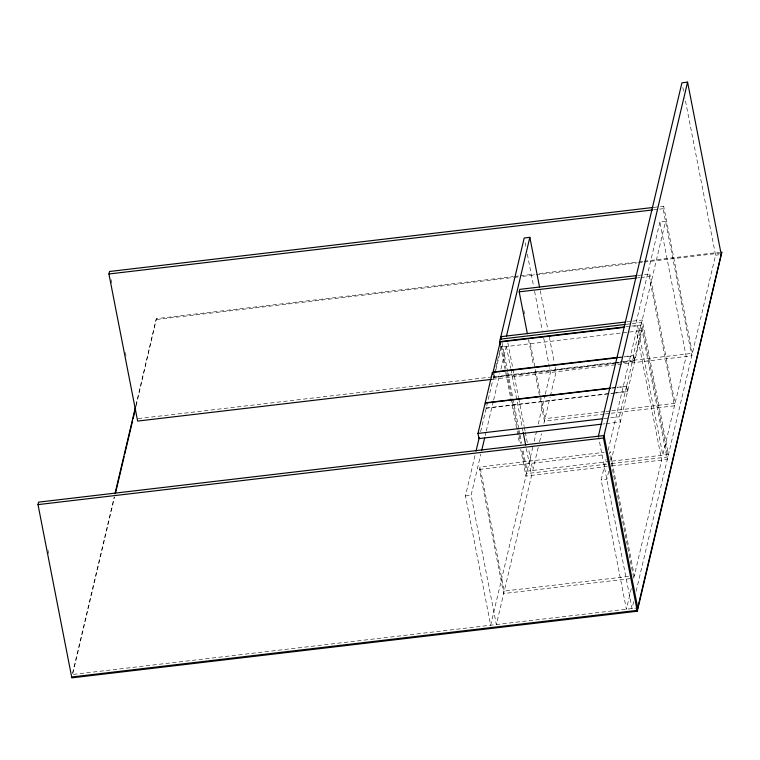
<?xml version="1.0" encoding="UTF-8"?>
<svg xmlns="http://www.w3.org/2000/svg" width="760" height="760" viewBox="0 0 760 760"><rect width="100%" height="100%" fill="white"/><g stroke="black" fill="none" stroke-linecap="round" stroke-linejoin="round"><path stroke-width="0.57" stroke-dasharray="3.8 2.85" d="M72.475 673.54L114.152 497.239M135.945 405.061L156.37 318.649L513.313 276.602M72.912 673.246L114.589 496.954M136.107 405.925L156.37 318.649M532.808 447.032L490.684 625.214L465.443 495.938L475.209 454.641M480.633 431.699L500.156 349.106M614.213 363.052L494.123 377.197L495.492 371.421M495.767 370.262L501.229 347.149L641.336 330.647L640.328 325.479L632.082 326.448M526.366 448.637L531.591 475.427L496.346 624.549L471.095 495.273L480.861 453.976M485.203 435.623L486.01 432.183M486.286 431.034L493.335 401.213M493.601 400.064L499.842 373.683M500.925 369.094L506.35 346.151L500.697 346.816M630.211 578.635L503.671 593.541L479.436 469.433L480.026 466.953L604.219 452.323M534.166 441.294L536.607 430.967M538.232 424.08L545.015 395.399M545.29 394.25L550.439 372.447L549.537 367.812M538.194 447.516L532.769 470.459L528.466 448.438M539.553 441.778L541.452 433.741M543.894 423.415L550.126 397.024M550.401 395.874L556.092 371.783L555.189 367.147M659.899 222.015L636.567 320.691L662.825 455.145L686.156 356.459L659.899 222.015L665.551 221.34L641.05 324.985L667.308 459.439L611.942 465.956M492.546 379.269L691.809 355.794L663.081 208.706L663.67 206.226L653.058 207.47M631.284 588.582L626.401 609.235L601.15 479.949L606.033 459.306M608.209 450.129L636.405 330.828L642.058 330.163L610.878 462.08M611.22 413.25L674.49 405.802L649.239 276.526L649.828 274.047L638.115 275.424M609.491 454.119L610.081 451.63L634.315 575.738M623.637 361.94L634.23 360.696L633.222 355.528L640.328 325.479M606.223 423.615L620.359 421.952L619.352 416.784L626.525 386.46L617.101 387.572M613.462 393.024L627.598 391.352L626.582 386.184L633.755 355.86L624.331 356.972M634.23 360.696L641.336 330.647M608.712 471.257L606.812 479.284L601.15 479.949M633.716 578.255L661.656 460.104L636.405 330.828M633.688 601.635L632.054 608.561L598.623 437.361M636.12 591.356L715.587 255.179L684.883 97.954M653.647 209.817L658.369 209.256M659.547 209.123L663.081 208.706M514.491 276.459L519.203 275.899M520.381 275.766L534.517 274.103M539.23 273.543L638.191 261.887M639.369 261.744L642.903 261.335M644.081 261.193L719.473 252.31M156.541 319.513L513.484 277.457M514.663 277.324L518.197 276.906M522.908 276.345L637.184 262.884M638.362 262.751L643.074 262.19M644.252 262.058L719.644 253.175M715.587 255.179L718.979 254.78M637.526 277.903L639.872 277.628M641.041 277.485L649.239 276.526M626.914 321.831L631.626 321.28M632.804 321.138L642.228 320.026L668.477 454.48L610.755 461.272M626.325 324.311L631.038 323.76M632.216 323.617L641.639 322.506L667.888 456.959L611.344 463.619M625.736 326.791L630.448 326.24M631.626 326.097L641.05 324.985M617.918 357.323L633.222 355.528M618.44 357.666L623.153 357.115M138.244 418.589L692.398 353.315L663.67 206.226M615.391 362.909L618.925 362.501M615.913 363.251L493.401 377.691L492.793 374.585M617.091 363.118L621.803 362.558M622.981 362.425L634.761 361.038L633.755 355.86M611.268 387.99L615.98 387.429M617.158 387.296L626.582 386.184M612.389 388.123L615.923 387.704M486.229 408.006L612.284 393.158M614.574 393.158L486.162 408.281L485.355 404.149M615.752 393.015L627.532 391.628L626.525 386.46M604.77 411.597L545.015 418.637L529.777 340.613M605.948 411.464L610.631 410.913M611.8 410.77L675.079 403.322L649.828 274.047M604.19 414.086L544.436 421.125L534.422 369.873M605.359 413.943L610.042 413.392M604.038 418.589L619.352 416.784M602.689 424.033L605.045 423.757M479.436 469.433L604.808 454.67M609.577 461.415L527.117 471.133L522.813 449.112M606.632 464.17L526.528 473.613L521.778 449.274M607.231 466.516L525.939 476.092L520.714 449.302M465.443 495.938L471.095 495.273M628.453 576.431L504.26 591.061L480.026 466.953M73.425 674.376L637.707 607.895M682.841 87.466L683.981 93.29M609.947 456.437L633.507 577.058M540.255 290.652L547.95 330.058M549.309 337.012L554.287 362.51M525.093 242.63L526.224 248.434M527.355 254.23L533.463 285.522M534.593 291.317L542.288 330.724M543.647 337.677L549.309 366.652M523.868 310.327L524.552 313.823M528.514 339.596L533.52 365.218M507.87 342.969L512.848 368.467M513.076 369.626L518.51 397.442M518.738 398.601L524.172 426.417M524.39 427.576L525.075 431.053M525.303 432.212L527.336 442.643M506.35 346.151L510.672 368.277M510.9 369.445L522.956 431.167M501.989 342.475L507.651 371.45M507.88 372.609L518.966 429.4M519.194 430.559L519.869 434.036M520.096 435.195L521.683 443.308M501.628 346.113L505.932 368.134M506.834 372.77L512.269 400.587M512.496 401.745L517.931 429.571M518.149 430.73L518.833 434.207M519.061 435.366L520.638 443.479M500.593 346.275L519.602 443.64M493.316 373.065L494.123 377.197M111.102 279.613L111.777 283.091M125.352 352.573L126.027 356.05M47.908 549.898L48.592 553.385"/><path stroke-width="1.14" d="M71.659 676.989L637.127 610.375L721.829 252.035L637.288 611.239L71.829 677.853L38 504.621L38.589 502.142L604.048 435.527L637.707 607.895M491.368 379.401L137.655 421.078L108.927 273.99L109.516 271.5L653.058 207.47M114.969 493.791L135.669 406.22M115.406 493.497L124.127 456.627M124.668 454.318L132.563 420.907M133.114 418.599L135.565 408.234M601.511 424.175L478.999 438.605L477.983 433.438L485.155 403.113L610.033 388.408M617.262 357.808L492.385 372.514L485.222 402.838L610.09 388.123M500.365 345.116L499.69 341.639L524.191 237.994L529.843 237.329L539.572 287.175M476.016 451.202L479.275 437.437M506.511 336.015L529.843 237.329M481.678 450.537L484.661 437.921M527.373 333.773L519.184 291.849L519.774 289.36L636.947 275.557M598.395 436.192L681.929 82.811L687.582 82.146L721.25 254.514M637.288 611.239L603.459 438.007L687.582 82.146M108.927 273.99L652.469 209.959M519.184 291.849L636.357 278.046M625.736 321.974L500.859 336.68L501.315 338.998M500.27 339.159L625.147 324.453M499.69 341.639L624.558 326.933M623.846 327.417L500.213 341.981L493.117 372.029L617.918 357.323M477.983 433.438L602.861 418.722M38 504.621L603.459 438.007M523.184 432.335L525.683 445.141M492.385 372.514L492.793 374.585"/></g></svg>
